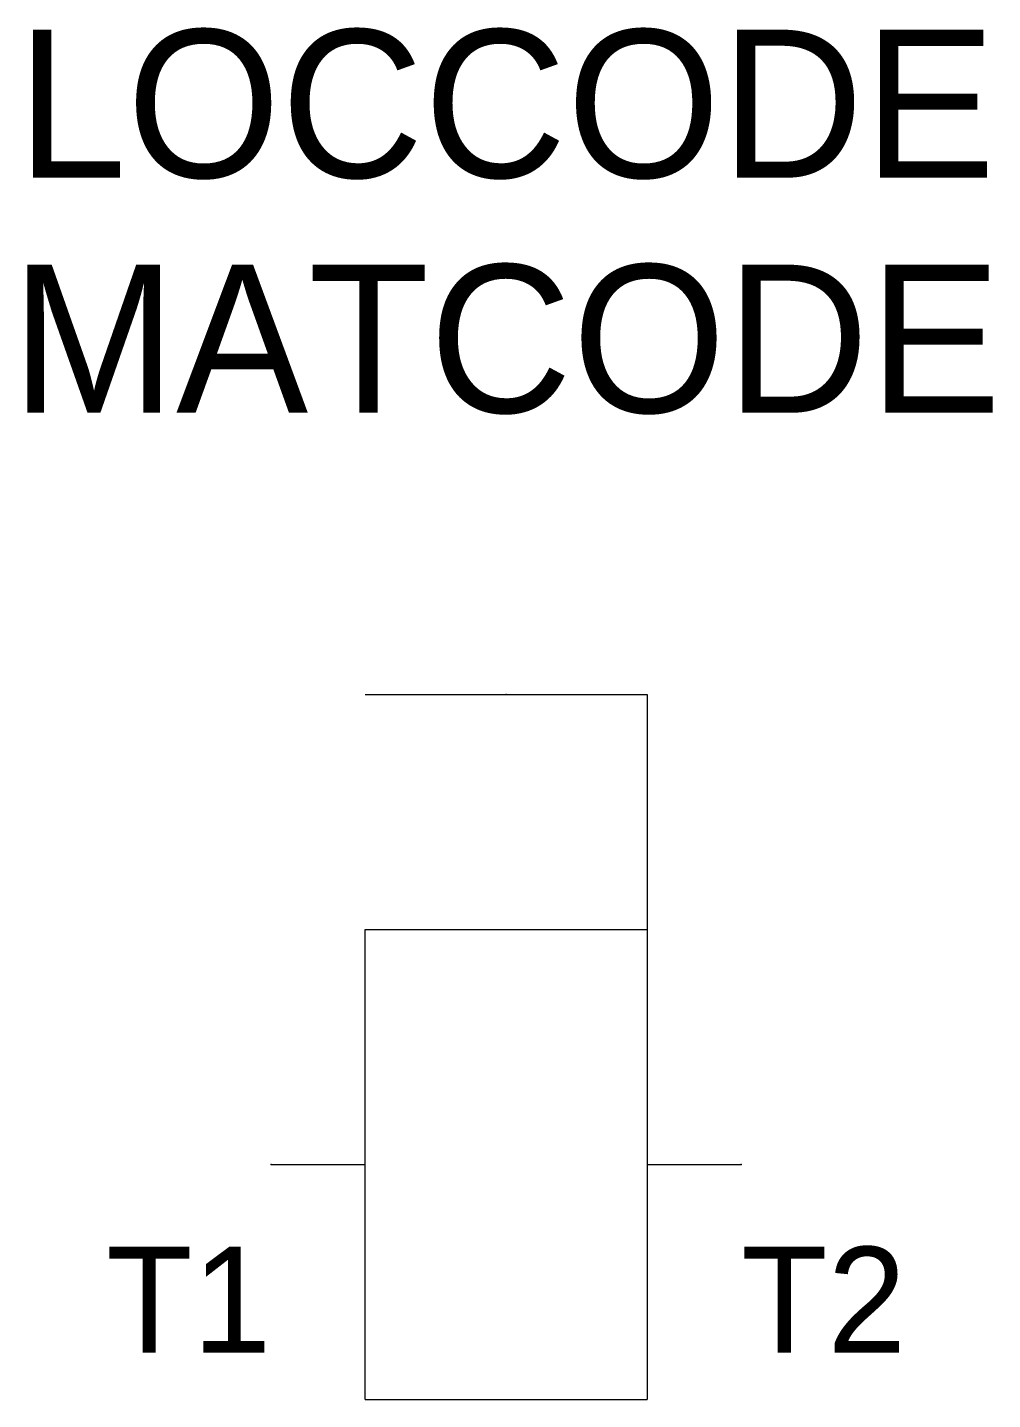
# Model space of a CAD drawing. Extents: x -10.2 to 10.3, y -5 to 24.2.
import ezdxf
from ezdxf.enums import TextEntityAlignment as Align

# ---------------------------------------------------------------- set-up
doc = ezdxf.new("R2010")
doc.units = 0
doc.layers.get('0').update_dxf_attribs({"linetype": 'CONTINUOUS'})
for name, color, linetype in [('A', 7, 'CONTINUOUS'), ('C', 6, 'CONTINUOUS'), ('T2', 1, 'CONTINUOUS')]:
    doc.layers.add(name, color=color, linetype=linetype)

msp = doc.modelspace()

# ---------------------------------------------------------------- linework, layer by layer
at = {"color": 0}
for p, q in [((-3, 10), (3, 10)), ((3, 10), (3, 5)), ((-3, 5), (3, 5)), ((-3, 0), (-3, 5)), ((3, 5), (3, 0)), ((-5, 0), (-3, 0)), ((-3, -5), (-3, 0)), ((3, 0), (5, 0)), ((3, 0), (3, -5)), ((-3, -5), (3, -5))]:
    msp.add_line(p, q, dxfattribs=at)
at = {"layer": 'A', "color": 0, "linetype": 'CONTINUOUS'}
msp.add_point((0, 10), dxfattribs=at)
at = {"layer": 'C', "color": 0, "linetype": 'CONTINUOUS'}
for p in [(-5, 0), (5, 0)]:
    msp.add_point(p, dxfattribs=at)

# ---------------------------------------------------------------- texts
at = {"color": 0, "linetype": 'CONTINUOUS'}
for tag, p in [('LOCCODE', (0, 21)), ('MATCODE', (0, 16))]:
    msp.add_attdef(tag, text='', height=3.15, dxfattribs=at).set_placement(p, align=Align.CENTER)
at = {"layer": 'T2', "color": 0, "linetype": 'CONTINUOUS'}
msp.add_attdef('T1', text='', height=2.25, dxfattribs=at).set_placement((-5, -4), align=Align.RIGHT)
msp.add_attdef('T2', (5, -4), '', height=2.25, dxfattribs=at)

doc.saveas('drawing.dxf')
